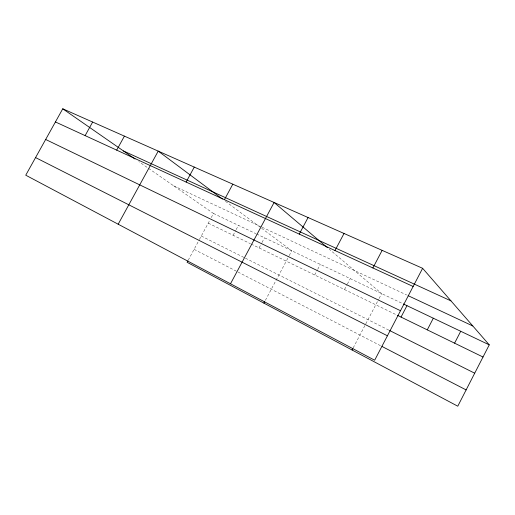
<?xml version="1.0" encoding="UTF-8"?>
<svg xmlns="http://www.w3.org/2000/svg" width="515" height="515" viewBox="0 0 515 515"><rect width="100%" height="100%" fill="white"/><g stroke="black" fill="none" stroke-linecap="round" stroke-linejoin="round"><path stroke-width="0.39" stroke-dasharray="2.58 1.93" d="M353.213 347.876L365.425 324.566M365.792 323.864L378.718 299.189M379.085 298.488L381.647 293.595L329.265 249.215M344.509 289.539L347.02 284.769M347.38 284.087L350.252 278.634M314.697 275.016L317.33 270.053M317.704 269.345L320.336 264.382M265.38 300.348L288.838 256.316M289.205 255.62L291.786 250.779L224.939 200.895M259.09 247.921L261.62 243.189M261.981 242.514L264.517 237.782M233.115 235.265L235.78 230.314M236.16 229.606L238.439 225.364M188.2 260.249L199.015 240.241M199.389 239.539L209.747 220.388M211.24 217.62L213.487 213.468L138.825 161.626M173.613 185.78L261.408 226.922M262.122 227.257L406.625 294.966M213.487 213.468L255.826 233.643M256.547 233.99L402.64 303.599M208.253 223.15L250.432 243.698M251.153 244.052L396.705 314.968M201.281 236.037L244.683 257.815M245.404 258.17L388.806 330.115M194.091 249.35L237.261 271.656M237.975 272.023L381.358 346.125"/><path stroke-width="0.77" d="M422.622 268.309L374.675 360.223L25.75 175.197L62.753 108.8L422.622 268.309L489.25 344.863L457.771 406.2L187.093 262.29L187.827 260.931M454.584 343.17L460.719 331.274M427.276 329.864L433.321 318.219M401.037 317.079L406.985 305.665M352.093 350.013L352.839 348.591M372.892 267.974L382.143 250.367M334.995 250.541L344.026 233.469M299.247 234.1L308.073 217.536M263.899 303.123L264.639 301.739M230.501 283.771L274.096 202.472L327.431 247.664M224.431 199.685L232.812 184.177M186.127 182.065L194.271 167.092M118.18 224.212L158.214 151.114L222.39 198.996M116.693 150.129L124.411 136.127M85.13 135.612L92.648 122.049M123.471 150.959L450.973 300.889M55.42 121.952L413.139 286.482M408.073 295.642L472.815 325.976M403.361 303.94L489.25 344.863M45.661 139.468L400.496 310.725M397.426 315.322L483.012 357.017M389.52 330.476L474.708 373.208M35.567 157.577L387.415 335.793M382.072 346.492L466.127 389.926M62.753 108.8L134.988 158.961"/></g></svg>
